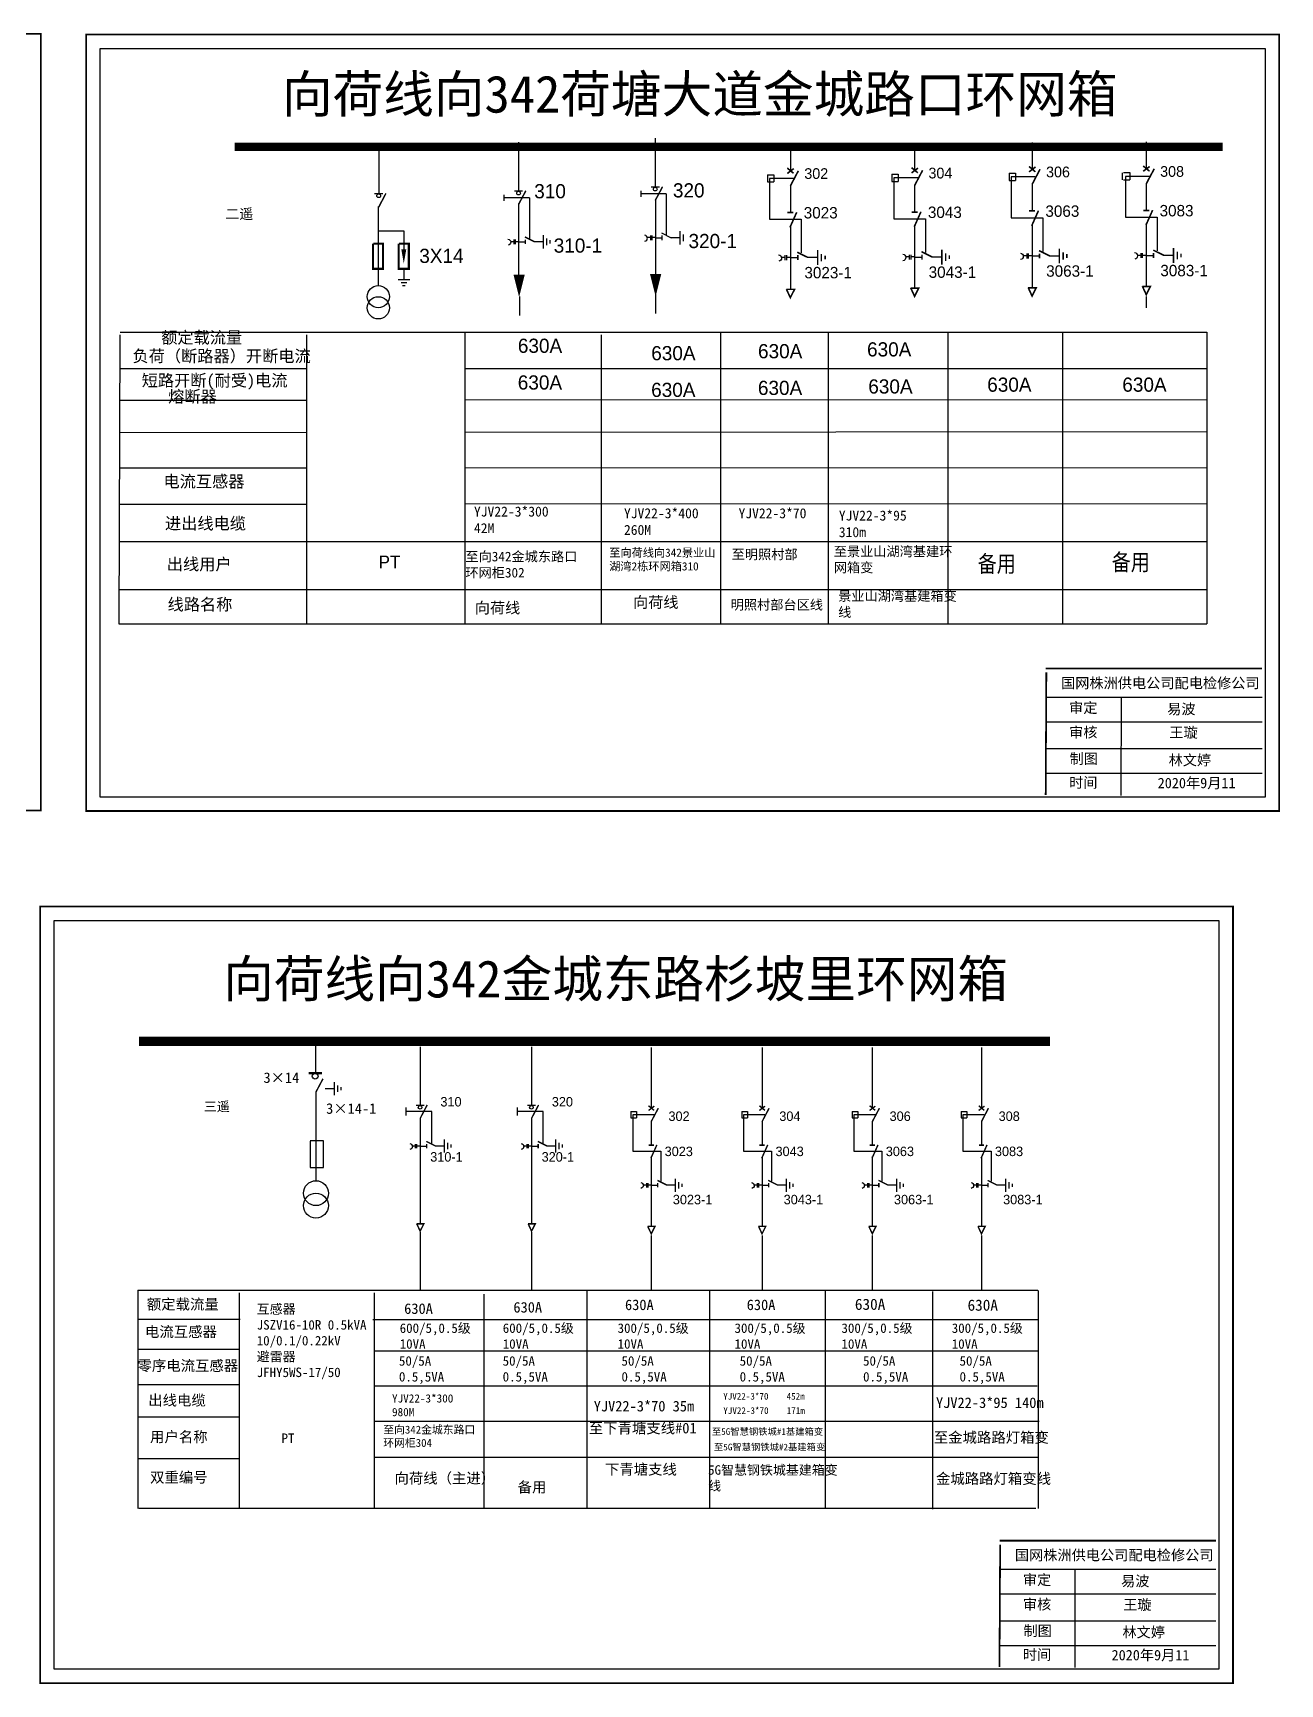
# Model space of a CAD drawing. Extents: x 6 to 548, y -578 to -125.
# Drawn here: x 415.7 to 546.8, y -304 to -130.3 of the extents above; entities that cross this region are included whole.
import ezdxf

# ---------------------------------------------------------------- set-up
doc = ezdxf.new("R2010")
doc.units = 0
doc.header["$LTSCALE"] = 0.774411
doc.linetypes.add('ACAD_ISO02W100', pattern=[15, 12, -3])
doc.linetypes.add('CENTER', pattern=[50.8, 31.75, -6.35, 6.35, -6.35])
doc.layers.get('0').update_dxf_attribs({"linetype": 'CONTINUOUS'})
doc.layers.get('DEFPOINTS').update_dxf_attribs({"linetype": 'CONTINUOUS'})
doc.layers.add('2', color=7, linetype='CONTINUOUS')
doc.layers.add('Layer2', color=1, linetype='CONTINUOUS')
doc.layers.add('MiniCADLayer', color=7, linetype='CONTINUOUS', lineweight=20)
doc.styles.add('hztxt_txtstyle_0.00_0_0', font='', dxfattribs={"bigfont": 'hztxt.shx'})
doc.styles.add('hztxt_txtstyle_1.08_0_0', font='', dxfattribs={"height": 1.076522, "bigfont": 'hztxt.shx'})
doc.styles.add('hztxt_txtstyle_1.13_0_0', font='', dxfattribs={"height": 1.125, "bigfont": 'hztxt.shx'})
doc.styles.add('hztxt_txtstyle_1.20_0_0', font='', dxfattribs={"height": 1.2, "bigfont": 'hztxt.shx'})
doc.styles.add('hztxt_txtstyle_1.34_0_0', font='', dxfattribs={"height": 1.342623, "bigfont": 'hztxt.shx'})
doc.styles.add('hztxt_txtstyle_1.49_0_0', font='', dxfattribs={"height": 1.491804, "bigfont": 'hztxt.shx'})
doc.styles.add('hztxt_txtstyle_1.80_0_0', font='', dxfattribs={"height": 1.8, "bigfont": 'hztxt.shx'})
doc.styles.add('hztxt_txtstyle_2.00_0_0', font='', dxfattribs={"height": 2, "bigfont": 'hztxt.shx'})
doc.styles.add('hztxt_txtstyle_2.70_0_0', font='simkai.ttf', dxfattribs={"height": 2.7})
doc.styles.add('hztxt_txtstyle_3.91_0_0', font='', dxfattribs={"height": 3.90625, "bigfont": 'hztxt.shx'})
doc.styles.add('KaiTi_GB2312_txtstyle_1.09_0_0', font='simkai_0.ttf', dxfattribs={"height": 1.0944})
doc.styles.add('KaiTi_txtstyle_1.11_0_0', font='simkai.ttf', dxfattribs={"height": 1.109414})
doc.styles.get("Standard").update_dxf_attribs({"font": '', "height": 2.5})
doc.styles.add('字体', font='simkai_0.ttf', dxfattribs={"height": 2.5})
doc.styles.get('hztxt_txtstyle_0.00_0_0').set_extended_font_data('hztxt')
doc.styles.get('hztxt_txtstyle_1.08_0_0').set_extended_font_data('hztxt')
doc.styles.get('hztxt_txtstyle_1.13_0_0').set_extended_font_data('hztxt')
doc.styles.get('hztxt_txtstyle_1.20_0_0').set_extended_font_data('hztxt')
doc.styles.get('hztxt_txtstyle_1.34_0_0').set_extended_font_data('hztxt')
doc.styles.get('hztxt_txtstyle_1.49_0_0').set_extended_font_data('hztxt')
doc.styles.get('hztxt_txtstyle_1.80_0_0').set_extended_font_data('hztxt')
doc.styles.get('hztxt_txtstyle_2.00_0_0').set_extended_font_data('hztxt')
doc.styles.get('hztxt_txtstyle_3.91_0_0').set_extended_font_data('hztxt')
doc.styles.get('Standard').set_extended_font_data('SimSun')

# ---------------------------------------------------------------- blocks, each defined once
blk = doc.blocks.new('JD')
for points in [[(-2, 0.2), (-2, -0.2), (2, 0.2), (2, -0.2)], [(1, -1.2), (1, -0.8), (-1, -1.2), (-1, -0.8)], [(-0.5, -1.8), (-0.5, -2.2), (0.5, -1.8), (0.5, -2.2)]]:
    blk.add_trace(points)

msp = doc.modelspace()

# ---------------------------------------------------------------- linework, layer by layer
at = {"color": 0, "linetype": 'Continuous'}
for p, q in [((522.19, -200.17), (544.94, -200.17)), ((530.11, -200.13), (530.09, -210.51)), ((522.19, -202.77), (544.94, -202.77)), ((522.19, -205.59), (544.94, -205.59)), ((522.19, -208.18), (544.94, -208.18)), ((426.68, -262.58), (521.35, -262.58)), ((426.73, -285.52), (426.73, -262.58)), ((437.35, -262.83), (437.35, -285.52)), ((451.56, -262.83), (451.56, -285.52)), ((463.08, -262.98), (463.08, -285.51)), ((473.91, -262.62), (473.91, -285.52)), ((486.8, -262.62), (486.8, -285.52)), ((499, -262.64), (499, -285.53)), ((510.27, -262.72), (510.27, -285.61)), ((521.4, -262.6), (521.4, -285.54)), ((451.39, -265.64), (521.38, -265.64)), ((451.56, -268.94), (521.4, -268.94)), ((451.56, -272.62), (521.29, -272.62)), ((451.56, -276.35), (521.48, -276.35)), ((451.56, -280.15), (521.38, -280.15)), ((521.13, -285.52), (426.8, -285.52)), ((517.34, -291.93), (540.09, -291.93)), ((525.25, -291.88), (525.23, -302.26)), ((517.34, -294.52), (540.09, -294.52)), ((517.34, -297.34), (540.09, -297.34)), ((517.34, -299.94), (540.09, -299.94))]:
    msp.add_line(p, q, dxfattribs=at)
at = {"color": 0}
for p, q in [((445.39, -236.38), (445.39, -239.67)), ((456.38, -236.98), (456.38, -243.1)), ((468.09, -236.98), (468.09, -243.1)), ((480.68, -237.02), (480.68, -243.43)), ((492.34, -237.02), (492.34, -243.43)), ((503.94, -237.02), (503.94, -243.43)), ((515.42, -237.02), (515.42, -243.43)), ((446.39, -241.34), (447.33, -241.34)), ((445.41, -241.71), (445.41, -251.03)), ((456.38, -244.46), (456.38, -255.56)), ((468.09, -244.46), (468.09, -255.56)), ((478.55, -243.78), (479.15, -243.78)), ((478.55, -243.78), (478.55, -244.45)), ((478.55, -244.45), (479.15, -244.45)), ((479.15, -243.78), (479.15, -244.45)), ((480.68, -244.8), (480.68, -247.27)), ((490.21, -243.78), (490.81, -243.78)), ((490.21, -243.78), (490.21, -244.45)), ((490.21, -244.45), (490.81, -244.45)), ((490.81, -243.78), (490.81, -244.45)), ((492.34, -244.8), (492.34, -247.27)), ((501.81, -243.78), (502.41, -243.78)), ((501.81, -243.78), (501.81, -244.45)), ((501.81, -244.45), (502.41, -244.45)), ((502.41, -243.78), (502.41, -244.45)), ((503.94, -244.8), (503.94, -247.27)), ((513.28, -243.78), (513.88, -243.78)), ((513.28, -243.78), (513.28, -244.45)), ((513.28, -244.45), (513.88, -244.45)), ((513.88, -243.78), (513.88, -244.45)), ((515.42, -244.8), (515.42, -247.27)), ((456.38, -247.41), (457.07, -247.41)), ((457.97, -247.39), (458.91, -247.39)), ((468.09, -247.41), (468.79, -247.41)), ((469.69, -247.39), (470.63, -247.39)), ((480.68, -248.51), (480.68, -255.82)), ((492.34, -248.51), (492.34, -255.82)), ((503.94, -248.51), (503.94, -255.82)), ((515.42, -248.51), (515.42, -255.82)), ((480.68, -251.51), (481.37, -251.51)), ((482.28, -251.49), (483.22, -251.49)), ((492.34, -251.51), (493.03, -251.51)), ((493.93, -251.49), (494.87, -251.49)), ((503.94, -251.51), (504.63, -251.51)), ((505.53, -251.49), (506.47, -251.49)), ((515.42, -251.51), (516.11, -251.51)), ((517.01, -251.49), (517.95, -251.49)), ((437.45, -265.66), (426.75, -265.66)), ((437.41, -268.81), (426.71, -268.81)), ((437.41, -272.52), (426.71, -272.52)), ((437.37, -275.91), (426.67, -275.91)), ((437.41, -280.32), (426.7, -280.32))]:
    msp.add_line(p, q, dxfattribs=at)
at = {"color": 0, "linetype": 'ACAD_ISO02W100'}
for p, q in [((480.98, -244.13), (478.74, -244.13)), ((478.74, -244.13), (478.74, -247.94)), ((492.64, -244.13), (490.4, -244.13)), ((490.4, -244.13), (490.4, -247.94)), ((504.24, -244.13), (502, -244.13)), ((502, -244.13), (502, -247.94)), ((515.71, -244.13), (513.47, -244.13)), ((513.47, -244.13), (513.47, -247.94)), ((478.74, -247.94), (481.7, -247.94)), ((481.7, -247.94), (481.7, -251.08)), ((490.4, -247.94), (493.35, -247.94)), ((493.35, -247.94), (493.35, -251.08)), ((502, -247.94), (504.95, -247.94)), ((504.95, -247.94), (504.95, -251.08)), ((513.47, -247.94), (516.43, -247.94)), ((516.43, -247.94), (516.43, -251.08))]:
    msp.add_line(p, q, dxfattribs=at)
at = {"color": 0, "linetype": 'CENTER'}
for p, q in [((456.38, -256.46), (456.38, -262.59)), ((468.1, -256.46), (468.1, -262.59)), ((480.69, -256.8), (480.69, -262.56)), ((492.34, -256.8), (492.34, -262.56)), ((503.94, -256.8), (503.94, -262.56)), ((515.42, -256.8), (515.42, -262.56))]:
    msp.add_line(p, q, dxfattribs=at)
at = {"color": 0, "linetype": 'Continuous', "const_width": 0.182}
for points in [[(291.01, -130.39), (416.49, -130.39), (416.49, -212.09), (291.01, -212.09)], [(421.25, -130.45), (546.73, -130.45), (546.73, -212.15), (421.25, -212.15)], [(416.4, -222.2), (541.88, -222.2), (541.88, -303.91), (416.4, -303.91)]]:
    msp.add_lwpolyline(points, close=True, dxfattribs=at)
at = {"color": 0, "linetype": 'Continuous'}
for points in [[(422.73, -131.93), (545.26, -131.93), (545.26, -210.68), (422.73, -210.68)], [(417.87, -223.68), (540.4, -223.68), (540.4, -302.43), (417.87, -302.43)]]:
    msp.add_lwpolyline(points, close=True, dxfattribs=at)
at = {"color": 0, "linetype": 'Continuous', "const_width": 0.182}
for points in [[(522.25, -197.57), (522.18, -210.47)], [(522.19, -197.17), (544.94, -197.17)], [(517.39, -289.33), (517.32, -302.22)], [(517.34, -288.92), (540.09, -288.92)]]:
    msp.add_lwpolyline(points, dxfattribs=at)
at = {"color": 0}
for points, const_width in [([(426.8, -236.38), (522.65, -236.38)], 0.998), ([(444.64, -239.72), (446.04, -239.72)], 0.238), ([(445.41, -241.74), (446.16, -240.32)], 0.15), ([(455.93, -243.12), (456.82, -243.12)], 0.15), ([(456.38, -244.5), (457.12, -243.08)], 0.15), ([(467.65, -243.12), (468.54, -243.12)], 0.15), ([(468.09, -244.5), (468.84, -243.08)], 0.15), ([(480.4, -243.66), (481.01, -243.2)], 0.15), ([(480.4, -243.16), (480.99, -243.65)], 0.15), ([(492.06, -243.66), (492.66, -243.2)], 0.15), ([(492.06, -243.16), (492.65, -243.65)], 0.15), ([(503.66, -243.16), (504.25, -243.65)], 0.15), ([(503.65, -243.66), (504.26, -243.2)], 0.15), ([(515.14, -243.16), (515.72, -243.65)], 0.15), ([(515.13, -243.66), (515.74, -243.2)], 0.15), ([(480.68, -244.84), (481.43, -243.42)], 0.15), ([(492.34, -244.84), (493.09, -243.42)], 0.15), ([(503.94, -244.84), (504.69, -243.42)], 0.15), ([(515.42, -244.84), (516.16, -243.42)], 0.15), ([(457.03, -246.91), (458.03, -247.41)], 0.15), ([(457.07, -247.18), (457.07, -247.64)], 0.15), ([(468.75, -246.91), (469.75, -247.41)], 0.15), ([(468.79, -247.18), (468.79, -247.64)], 0.15), ([(480.41, -247.31), (480.97, -247.31)], 0.15), ([(480.65, -248.69), (481.28, -247.28)], 0.15), ([(492.07, -247.31), (492.63, -247.31)], 0.15), ([(492.31, -248.69), (492.94, -247.28)], 0.15), ([(503.67, -247.31), (504.22, -247.31)], 0.15), ([(503.91, -248.69), (504.54, -247.28)], 0.15), ([(515.15, -247.31), (515.7, -247.31)], 0.15), ([(515.38, -248.69), (516.01, -247.28)], 0.15), ([(481.34, -251.01), (482.33, -251.51)], 0.15), ([(481.37, -251.28), (481.37, -251.74)], 0.15), ([(492.99, -251.01), (493.99, -251.51)], 0.15), ([(493.03, -251.28), (493.03, -251.74)], 0.15), ([(504.59, -251.01), (505.59, -251.51)], 0.15), ([(504.63, -251.28), (504.63, -251.74)], 0.15), ([(516.07, -251.01), (517.07, -251.51)], 0.15), ([(516.11, -251.28), (516.11, -251.74)], 0.15), ([(456.01, -255.58), (456.77, -255.58), (456.38, -256.35), (456.02, -255.57)], 0.15), ([(467.73, -255.58), (468.49, -255.58), (468.1, -256.35), (467.74, -255.57)], 0.15), ([(480.31, -255.86), (481.08, -255.86), (480.69, -256.63), (480.32, -255.85)], 0.15), ([(491.97, -255.86), (492.73, -255.86), (492.34, -256.63), (491.98, -255.85)], 0.15), ([(503.57, -255.86), (504.33, -255.86), (503.94, -256.63), (503.58, -255.85)], 0.15), ([(515.05, -255.86), (515.81, -255.86), (515.42, -256.63), (515.06, -255.85)], 0.15)]:
    msp.add_lwpolyline(points, dxfattribs=dict(at, const_width=const_width))
for points in [[(454.87, -243.34), (454.87, -244.18)], [(466.58, -243.34), (466.58, -244.18)], [(444.81, -246.87), (444.81, -249.67), (446.2, -249.67), (446.2, -246.84), (444.81, -246.84)], [(455.87, -247.4), (455.56, -247.4)], [(455.87, -247.19), (455.87, -247.64)], [(456.01, -247.19), (456.01, -247.64)], [(456.37, -247.4), (456.01, -247.4)], [(467.59, -247.4), (467.28, -247.4)], [(467.59, -247.19), (467.59, -247.64)], [(467.73, -247.19), (467.73, -247.64)], [(468.09, -247.4), (467.73, -247.4)], [(480.18, -251.5), (479.86, -251.5)], [(480.18, -251.29), (480.18, -251.75)], [(480.32, -251.29), (480.32, -251.75)], [(480.68, -251.5), (480.32, -251.5)], [(491.84, -251.5), (491.52, -251.5)], [(491.84, -251.29), (491.84, -251.75)], [(491.98, -251.29), (491.98, -251.75)], [(492.34, -251.5), (491.98, -251.5)], [(503.43, -251.5), (503.12, -251.5)], [(503.43, -251.29), (503.43, -251.75)], [(503.57, -251.29), (503.57, -251.75)], [(503.94, -251.5), (503.57, -251.5)], [(514.91, -251.5), (514.6, -251.5)], [(514.91, -251.29), (514.91, -251.75)], [(515.05, -251.29), (515.05, -251.75)], [(515.41, -251.5), (515.05, -251.5)]]:
    msp.add_lwpolyline(points, dxfattribs=at)
at = {"color": 0, "linetype": 'ACAD_ISO02W100'}
for points in [[(457.6, -247.17), (457.6, -243.76), (454.87, -243.76)], [(469.32, -247.17), (469.32, -243.76), (466.58, -243.76)]]:
    msp.add_lwpolyline(points, dxfattribs=at)
at = {"color": 0}
for points in [[(455.29, -247.14, -0.877934), (455.3, -247.75)], [(467.01, -247.14, -0.877934), (467.02, -247.75)], [(479.59, -251.25, -0.877934), (479.61, -251.85)], [(491.25, -251.25, -0.877934), (491.26, -251.85)], [(502.85, -251.25, -0.877934), (502.86, -251.85)], [(514.33, -251.25, -0.877934), (514.34, -251.85)]]:
    msp.add_lwpolyline(points, format="xyb", dxfattribs=at)
for centre, radius in [((445.34, -240.05), 0.305), ((456.38, -243.33), 0.192), ((468.09, -243.33), 0.192)]:
    msp.add_circle(centre, radius, dxfattribs=at)
at = {"layer": '2', "color": 0}
for centre in [(445.42, -252.36), (445.42, -253.67)]:
    msp.add_circle(centre, 1.31, dxfattribs=at)
at = {"layer": 'DEFPOINTS', "color": 0}
for p, q in [((452.02, -142.07), (452.02, -147.19)), ((466.73, -141.79), (466.73, -146.91)), ((481.11, -141.37), (481.11, -146.49)), ((495.32, -141.97), (495.32, -144.83)), ((508.39, -141.92), (508.39, -144.77)), ((520.75, -141.81), (520.75, -144.66)), ((532.75, -141.75), (532.75, -144.6)), ((492.92, -145.22), (492.92, -145.97)), ((492.92, -145.22), (493.59, -145.22)), ((493.59, -145.22), (493.59, -145.97)), ((505.99, -145.16), (506.66, -145.16)), ((505.99, -145.16), (505.99, -145.91)), ((506.66, -145.16), (506.66, -145.91)), ((518.35, -145.05), (518.35, -145.8)), ((518.35, -145.05), (519.02, -145.05)), ((518.35, -145.8), (519.02, -145.8)), ((519.02, -145.05), (519.02, -145.8)), ((530.21, -145.01), (530.21, -145.76)), ((530.35, -144.99), (531.03, -144.99)), ((530.35, -145.74), (531.03, -145.74)), ((531.03, -144.99), (531.03, -145.74)), ((492.92, -145.97), (493.59, -145.97)), ((495.32, -146.36), (495.32, -149.15)), ((505.99, -145.91), (506.66, -145.91)), ((508.39, -146.31), (508.39, -149.09)), ((520.75, -146.19), (520.75, -148.98)), ((532.75, -146.14), (532.75, -148.93)), ((451.95, -148.56), (451.96, -156.91)), ((466.71, -148.24), (466.73, -156.76)), ((481.14, -147.84), (481.14, -155.81)), ((451.95, -151.11), (454.66, -151.11)), ((454.66, -151.11), (454.66, -153.1)), ((495.32, -150.54), (495.32, -157.28)), ((508.39, -150.49), (508.39, -157.17)), ((520.75, -150.37), (520.75, -157.11)), ((532.75, -150.32), (532.75, -157)), ((466.73, -152.26), (467.44, -152.26)), ((468.36, -152.24), (469.32, -152.24)), ((480.6, -151.83), (480.28, -151.83)), ((480.6, -151.62), (480.6, -152.08)), ((480.74, -151.62), (480.74, -152.08)), ((481.11, -151.83), (480.74, -151.83)), ((481.11, -151.84), (481.82, -151.84)), ((481.78, -151.33), (482.8, -151.84)), ((481.82, -151.61), (481.82, -152.08)), ((482.74, -151.82), (483.7, -151.82)), ((495.32, -153.92), (496.1, -153.92)), ((497.11, -153.9), (498.17, -153.9)), ((508.39, -153.87), (509.17, -153.87)), ((510.18, -153.85), (511.24, -153.85)), ((520.75, -153.76), (521.53, -153.76)), ((522.54, -153.73), (523.6, -153.73)), ((532.75, -153.7), (533.53, -153.7)), ((534.55, -153.68), (535.61, -153.68)), ((454.66, -155.18), (454.66, -156.21)), ((466.83, -158.03), (466.83, -160.02)), ((481.15, -157.11), (481.15, -159.81)), ((424.79, -162.04), (424.68, -192.47)), ((424.82, -161.78), (539.14, -161.78)), ((444.43, -162.04), (444.43, -192.47)), ((461.08, -161.78), (461.08, -192.47)), ((475.42, -162.04), (475.42, -192.47)), ((487.99, -161.8), (487.99, -192.47)), ((499.31, -161.78), (499.31, -192.47)), ((511.87, -161.78), (511.87, -192.47)), ((523.95, -161.81), (523.95, -192.5)), ((539.14, -161.78), (539.14, -192.47)), ((424.79, -165.6), (444.43, -165.6)), ((424.79, -168.94), (444.43, -168.92)), ((424.79, -172.33), (444.43, -172.31)), ((424.79, -176.06), (444.43, -176.06)), ((424.79, -179.88), (444.43, -179.86)), ((424.79, -183.81), (461.08, -183.81)), ((424.79, -188.83), (539.14, -188.83))]:
    msp.add_line(p, q, dxfattribs=at)
at = {"layer": 'DEFPOINTS', "color": 0, "linetype": 'ACAD_ISO02W100'}
for p, q in [((493.13, -145.61), (493.13, -149.9)), ((495.66, -145.61), (493.13, -145.61)), ((508.72, -145.55), (506.2, -145.55)), ((506.2, -145.55), (506.2, -149.85)), ((518.56, -145.44), (518.56, -149.73)), ((521.09, -145.44), (518.56, -145.44)), ((533.09, -145.38), (530.57, -145.38)), ((530.57, -145.38), (530.57, -149.68)), ((493.13, -149.9), (496.46, -149.9)), ((496.46, -149.9), (496.46, -153.44)), ((506.2, -149.85), (509.53, -149.85)), ((509.53, -149.85), (509.53, -153.39)), ((518.56, -149.73), (521.89, -149.73)), ((521.89, -149.73), (521.89, -153.27)), ((530.57, -149.68), (533.9, -149.68)), ((533.9, -149.68), (533.9, -153.22))]:
    msp.add_line(p, q, dxfattribs=at)
at = {"layer": 'DEFPOINTS', "color": 0, "linetype": 'CENTER'}
msp.add_line((532.76, -158.01), (532.76, -159.23), dxfattribs=at)
at = {"layer": 'DEFPOINTS', "color": 0, "ltscale": 1.433355}
for p, q in [((461.08, -165.6), (539.14, -165.6)), ((461.08, -168.91), (539.14, -168.85)), ((461.08, -172.3), (539.14, -172.22)), ((461.08, -176.05), (539.14, -176.01)), ((461.08, -179.85), (539.14, -179.81)), ((461.08, -183.81), (539.14, -183.81))]:
    msp.add_line(p, q, dxfattribs=at)
at = {"layer": 'DEFPOINTS', "color": 0}
for points, const_width in [([(436.87, -142.27), (540.8, -142.27)], 0.895), ([(495, -145.08), (495.68, -144.56)], 0.169), ([(495, -144.51), (495.66, -145.06)], 0.169), ([(495.32, -146.4), (496.16, -144.8)], 0.169), ([(508.07, -145.02), (508.75, -144.51)], 0.169), ([(508.07, -144.46), (508.73, -145.01)], 0.169), ([(508.39, -146.35), (509.23, -144.75)], 0.169), ([(520.43, -144.91), (521.11, -144.39)], 0.169), ([(520.43, -144.34), (521.09, -144.9)], 0.169), ([(520.75, -146.23), (521.59, -144.63)], 0.169), ([(532.43, -144.85), (533.12, -144.34)], 0.169), ([(532.44, -144.29), (533.1, -144.84)], 0.169), ([(532.75, -146.18), (533.6, -144.58)], 0.169), ([(451.57, -147.21), (452.47, -147.21)], 0.153), ([(452.02, -148.62), (452.78, -147.17)], 0.153), ([(466.28, -146.93), (467.18, -146.93)], 0.153), ([(466.73, -148.34), (467.5, -146.89)], 0.153), ([(480.66, -146.51), (481.56, -146.51)], 0.153), ([(481.11, -147.92), (481.88, -146.47)], 0.153), ([(495.02, -149.19), (495.64, -149.19)], 0.169), ([(495.28, -150.75), (495.99, -149.16)], 0.169), ([(508.08, -149.14), (508.71, -149.14)], 0.169), ([(508.35, -150.7), (509.06, -149.1)], 0.169), ([(520.44, -149.02), (521.07, -149.02)], 0.169), ([(520.71, -150.58), (521.42, -148.99)], 0.169), ([(532.45, -148.97), (533.08, -148.97)], 0.169), ([(532.72, -150.53), (533.43, -148.93)], 0.169), ([(451.42, -152.47), (451.42, -155.11), (452.48, -155.11), (452.48, -152.47), (451.45, -152.47)], 0.224), ([(454.13, -152.47), (454.13, -155.11), (455.19, -155.11), (455.19, -152.47), (454.17, -152.47)], 0.224), ([(467.4, -151.75), (468.42, -152.26)], 0.153), ([(467.44, -152.03), (467.44, -152.5)], 0.153), ([(496.05, -153.36), (497.18, -153.92)], 0.169), ([(496.1, -153.66), (496.1, -154.18)], 0.169), ([(509.12, -153.31), (510.25, -153.87)], 0.169), ([(509.17, -153.61), (509.17, -154.13)], 0.169), ([(521.48, -153.19), (522.61, -153.76)], 0.169), ([(521.53, -153.5), (521.53, -154.01)], 0.169), ([(533.49, -153.14), (534.62, -153.7)], 0.169), ([(533.53, -153.44), (533.53, -153.96)], 0.169), ([(480.82, -156.27), (481.5, -156.27), (481.15, -156.96), (480.83, -156.26)], 0.134), ([(494.9, -157.27), (495.76, -157.27), (495.32, -158.14), (494.91, -157.26)], 0.169), ([(507.97, -157.13), (508.83, -157.13), (508.39, -158), (507.98, -157.11)], 0.169), ([(520.33, -157.1), (521.19, -157.1), (520.75, -157.97), (520.34, -157.09)], 0.169), ([(532.34, -156.96), (533.2, -156.96), (532.76, -157.83), (532.35, -156.94)], 0.169)]:
    msp.add_lwpolyline(points, dxfattribs=dict(at, const_width=const_width))
for points in [[(465.2, -147.31), (465.2, -147.95)], [(479.58, -146.89), (479.58, -147.53)], [(466.22, -152.26), (465.9, -152.26)], [(466.22, -152.04), (466.22, -152.51)], [(466.36, -152.04), (466.36, -152.51)], [(466.73, -152.26), (466.36, -152.26)], [(494.75, -153.92), (494.4, -153.92)], [(494.75, -153.68), (494.75, -154.19)], [(494.91, -153.68), (494.91, -154.19)], [(495.32, -153.92), (494.91, -153.92)], [(507.82, -153.86), (507.46, -153.86)], [(507.82, -153.62), (507.82, -154.14)], [(507.98, -153.62), (507.98, -154.14)], [(508.39, -153.86), (507.98, -153.86)], [(520.18, -153.75), (519.82, -153.75)], [(520.18, -153.51), (520.18, -154.02)], [(520.34, -153.51), (520.34, -154.02)], [(520.75, -153.75), (520.34, -153.75)], [(532.19, -153.69), (531.83, -153.69)], [(532.19, -153.46), (532.19, -153.97)], [(532.34, -153.46), (532.34, -153.97)], [(532.75, -153.69), (532.34, -153.69)]]:
    msp.add_lwpolyline(points, dxfattribs=at)
at = {"layer": 'DEFPOINTS', "color": 0, "ltscale": 2}
for points in [[(467.87, -147.63), (465.2, -147.63)], [(467.87, -147.63), (467.87, -152)], [(482.25, -147.21), (479.58, -147.21)], [(482.25, -147.21), (482.25, -151.58)]]:
    msp.add_lwpolyline(points, dxfattribs=at)
at = {"layer": 'DEFPOINTS', "color": 0}
for points, format in [([(454.66, -153.06, 0.522, 0, 0), (454.66, -154.55, 0, 0, 0)], "xyseb"), ([(465.62, -151.99, -0.877934), (465.64, -152.61)], "xyb"), ([(494.09, -153.63, -0.877934), (494.11, -154.31)], "xyb"), ([(507.16, -153.57, -0.877934), (507.17, -154.26)], "xyb"), ([(519.52, -153.46, -0.877934), (519.54, -154.14)], "xyb"), ([(531.53, -153.4, -0.877934), (531.54, -154.09)], "xyb"), ([(466.79, -155.72, 1.19, 0, 0), (466.79, -158.09, 0, 0, 0)], "xyseb"), ([(481.15, -155.64, 1.19, 0, 0), (481.15, -158.01, 0, 0, 0)], "xyseb")]:
    msp.add_lwpolyline(points, format=format, dxfattribs=at)
for centre, radius in [((452.02, -147.42), 0.196), ((466.73, -147.14), 0.196), ((481.11, -146.72), 0.196), ((451.98, -158.03), 1.17), ((451.98, -159.21), 1.17)]:
    msp.add_circle(centre, radius, dxfattribs=at)
msp.add_arc((479.97, -151.88), 0.312, 278.5404, 83.6643, dxfattribs=at)
for points in [[(469.26, -152.98), (469.4, -152.98), (469.26, -151.56), (469.4, -151.56)], [(469.76, -151.91), (469.62, -151.91), (469.76, -152.63), (469.62, -152.63)], [(469.97, -152.45), (470.12, -152.45), (469.97, -152.09), (470.12, -152.09)], [(483.64, -152.56), (483.78, -152.56), (483.64, -151.14), (483.78, -151.14)], [(484.14, -151.49), (484, -151.49), (484.14, -152.21), (484, -152.21)]]:
    msp.add_trace(points, dxfattribs=at)
at = {"layer": 'Layer2', "color": 0}
msp.add_line((424.68, -192.47), (539.14, -192.47), dxfattribs=at)

# ---------------------------------------------------------------- block references
at = {"color": 0, "xscale": 0.3494655254594932, "yscale": 0.3494655254594932, "zscale": 0.3494655254595134, "rotation": 90}
for p in [(447.34, -241.36), (458.92, -247.41), (470.64, -247.41), (483.23, -251.52), (494.89, -251.52), (506.49, -251.52), (517.96, -251.52)]:
    msp.add_blockref('JD', p, dxfattribs=at)
at = {"layer": 'DEFPOINTS', "color": 0, "xscale": 0.3937500000000114, "yscale": 0.3937500000000114, "zscale": 0.39375, "rotation": 90}
for p in [(498.19, -153.93), (511.26, -153.88), (523.62, -153.76), (535.63, -153.71)]:
    msp.add_blockref('JD', p, dxfattribs=at)
at = {"layer": 'DEFPOINTS', "color": 0, "xscale": 0.3132787630884195, "yscale": 0.3132787616991664, "zscale": 0.3132787617549331}
msp.add_blockref('JD', (454.68, -156.25), dxfattribs=at)

# ---------------------------------------------------------------- texts
at = {"color": 0, "linetype": 'Continuous', "style": 'hztxt_txtstyle_2.70_0_0'}
for s, p in [('3×14', (439.9, -240.76)), ('3×14-1', (446.49, -244.01))]:
    msp.add_text(s, height=1.109, dxfattribs=at).set_placement(p)
at = {"color": 0, "style": 'hztxt_txtstyle_1.80_0_0'}
for s, p in [('310', (458.51, -243.24)), ('320', (470.23, -243.24)), ('302', (482.5, -244.76)), ('304', (494.16, -244.76)), ('306', (505.76, -244.76)), ('308', (517.23, -244.76)), ('310-1', (457.44, -249.04)), ('320-1', (469.16, -249.04)), ('3023', (482.1, -248.46)), ('3043', (493.76, -248.46)), ('3063', (505.36, -248.46)), ('3083', (516.84, -248.46)), ('3023-1', (482.96, -253.53)), ('3043-1', (494.62, -253.53)), ('3063-1', (506.22, -253.53)), ('3083-1', (517.7, -253.53))]:
    msp.add_text(s, height=0.998, dxfattribs=at).set_placement(p)
at = {"color": 0, "linetype": 'Continuous', "attachment_point": 1}
for s, insert, char_height, width, style in [('国网株洲供电公司配电检修公司', (523.79, -198.14), 1.0944, 29.9201, '字体'), ('\\f\uffbfﾬￌﾣﾤ_GB2312|b0|i0|c134|p49;审定', (524.64, -200.74), 1.0944, 8.5588, '字体'), ('易波', (534.96, -200.87), 1.094, 8.5588, '字体'), ('\\f\uffbfﾬￌﾣﾤ_GB2312|b0|i0|c134|p49;审核', (524.64, -203.32), 1.0944, 8.5588, '字体'), ('\\f\uffbfﾬￌﾣﾤ_GB2312|b0|i0|c134|p49;制图', (524.69, -206.1), 1.0944, 8.5588, '字体'), ('\\f\uffbfﾬￌﾣﾤ_GB2312|b0|i0|c134|p49;时间', (524.64, -208.61), 1.0944, 8.5588, '字体'), ('{\\fSimSun|b0|i0|c134|p2;三遥}', (433.62, -242.74), 1.0024, 7.7986, 'hztxt_txtstyle_0.00_0_0'), ('{\\fSimSun|b0|i0|c134|p2;额定载流量}', (427.63, -263.49), 1.1094, 17.8852, 'hztxt_txtstyle_2.70_0_0'), ('\\A1;{\\fSimSun|b0|i0|c134|p2;互感器\\PJSZV16-10R 0.5kVA\\P10/0.1/0.22kV\\P避雷器\\PJFHY5WS-17/50}', (439.19, -264.05), 0.9985, 18.4113, 'hztxt_txtstyle_2.70_0_0'), ('{\\fSimSun|b0|i0|c134|p2;630A}', (454.7, -263.95), 1.1094, 17.8852, 'hztxt_txtstyle_2.70_0_0'), ('{\\fSimSun|b0|i0|c134|p2;630A}', (466.19, -263.81), 1.1094, 17.8852, 'hztxt_txtstyle_2.70_0_0'), ('{\\fSimSun|b0|i0|c134|p2;630A}', (477.93, -263.55), 1.1094, 17.8852, 'hztxt_txtstyle_2.70_0_0'), ('{\\fSimSun|b0|i0|c134|p2;630A}', (490.73, -263.55), 1.1094, 17.8852, 'hztxt_txtstyle_2.70_0_0'), ('{\\fSimSun|b0|i0|c134|p2;630A}', (502.11, -263.46), 1.1757, 9.454, 'hztxt_txtstyle_0.00_0_0'), ('{\\fSimSun|b0|i0|c134|p2;630A}', (513.96, -263.55), 1.1757, 9.454, 'hztxt_txtstyle_0.00_0_0'), ('{\\fSimSun|b0|i0|c134|p2;电流互感器}', (427.44, -266.38), 1.1094, 17.8852, 'hztxt_txtstyle_2.70_0_0'), ('\\A1;{\\fSimSun|b0|i0|c134|p2;600/5,0.5级\\P10VA}', (454.23, -266.06), 0.9985, 18.4113, 'hztxt_txtstyle_2.70_0_0'), ('\\A1;{\\fSimSun|b0|i0|c134|p2;600/5,0.5级\\P10VA}', (465.07, -266.06), 0.9985, 18.4113, 'hztxt_txtstyle_2.70_0_0'), ('\\A1;{\\fSimSun|b0|i0|c134|p2;300/5,0.5级\\P10VA}', (477.15, -266.06), 0.9985, 18.4113, 'hztxt_txtstyle_2.70_0_0'), ('\\A1;{\\fSimSun|b0|i0|c134|p2;300/5,0.5级\\P10VA}', (489.45, -266.06), 0.9985, 18.4113, 'hztxt_txtstyle_2.70_0_0'), ('\\A1;{\\fSimSun|b0|i0|c134|p2;300/5,0.5级\\P10VA}', (500.7, -266.06), 0.9985, 18.4113, 'hztxt_txtstyle_2.70_0_0'), ('\\A1;{\\fSimSun|b0|i0|c134|p2;300/5,0.5级\\P10VA}', (512.3, -266.06), 0.9985, 18.4113, 'hztxt_txtstyle_2.70_0_0'), ('{\\fSimSun|b0|i0|c134|p2;零序电流互感器}', (426.65, -269.95), 1.1094, 17.8852, 'hztxt_txtstyle_2.70_0_0'), ('{\\fSimSun|b0|i0|c134|p2;50/5A\\P0.5,5VA}', (454.15, -269.51), 0.9985, 17.8852, 'hztxt_txtstyle_2.70_0_0'), ('{\\fSimSun|b0|i0|c134|p2;50/5A\\P0.5,5VA}', (465.06, -269.51), 0.9985, 17.8852, 'hztxt_txtstyle_2.70_0_0'), ('{\\fSimSun|b0|i0|c134|p2;50/5A\\P0.5,5VA}', (477.56, -269.51), 0.9985, 17.8852, 'hztxt_txtstyle_2.70_0_0'), ('{\\fSimSun|b0|i0|c134|p2;50/5A\\P0.5,5VA}', (489.99, -269.51), 0.9985, 17.8852, 'hztxt_txtstyle_2.70_0_0'), ('{\\fSimSun|b0|i0|c134|p2;50/5A\\P0.5,5VA}', (502.97, -269.51), 0.9985, 17.8852, 'hztxt_txtstyle_2.70_0_0'), ('{\\fSimSun|b0|i0|c134|p2;50/5A\\P0.5,5VA}', (513.12, -269.51), 0.9985, 17.8852, 'hztxt_txtstyle_2.70_0_0'), ('{\\fSimSun|b0|i0|c134|p2;出线电缆}', (427.78, -273.59), 1.1094, 17.8852, 'hztxt_txtstyle_2.70_0_0'), ('{\\fSimSun|b0|i0|c134|p2;YJV22-3*70 35m}', (474.64, -274.21), 1.1094, 17.8852, 'hztxt_txtstyle_2.70_0_0'), ('{\\fSimSun|b0|i0|c134|p2;YJV22-3*95 140m}', (510.64, -273.85), 1.1094, 17.8852, 'hztxt_txtstyle_2.70_0_0'), ('{\\fSimSun|b0|i0|c134|p2;用户名称}', (427.97, -277.44), 1.1094, 17.8852, 'hztxt_txtstyle_2.70_0_0'), ('{\\fSimSun|b0|i0|c134|p2;PT}', (441.8, -277.64), 1.0024, 7.7986, 'hztxt_txtstyle_0.00_0_0'), ('{\\fSimSun|b0|i0|c134|p2;至下青塘支线#01}', (474.12, -276.52), 1.1094, 13.6226, 'hztxt_txtstyle_2.70_0_0'), ('{\\fSimSun|b0|i0|c134|p2;\\C7;至5G智慧钢铁城#1基建箱变}', (487.07, -277.09), 0.7, 13.6226, 'hztxt_txtstyle_2.70_0_0'), ('{\\fSimSun|b0|i0|c134|p2;至金城路路灯箱变}', (510.41, -277.5), 1.1094, 13.6226, 'hztxt_txtstyle_2.70_0_0'), ('{\\fSimSun|b0|i0|c134|p2;\\C7;至5G智慧钢铁城#2基建箱变}', (487.29, -278.72), 0.7, 13.6226, 'hztxt_txtstyle_2.70_0_0'), ('{\\fSimSun|b0|i0|c134|p2;下青塘支线}', (475.82, -280.86), 1.1094, 8.4396, 'hztxt_txtstyle_2.70_0_0'), ('{\\fSimSun|b0|i0|c134|p2;\\C7;5G智慧钢铁城基建箱变线}', (486.67, -280.98), 1, 13.6226, 'hztxt_txtstyle_2.70_0_0'), ('{\\fSimSun|b0|i0|c134|p2;双重编号}', (427.97, -281.7), 1.1094, 17.8852, 'hztxt_txtstyle_2.70_0_0'), ('{\\fSimSun|b0|i0|c134|p2;向荷线（主进）}', (453.68, -281.79), 1.1094, 17.8852, 'hztxt_txtstyle_2.70_0_0'), ('{\\fSimSun|b0|i0|c134|p2;备用}', (466.64, -282.73), 1.1094, 17.8852, 'hztxt_txtstyle_2.70_0_0'), ('{\\fSimSun|b0|i0|c134|p2;金城路路灯箱变线}', (510.64, -281.83), 1.1094, 13.6226, 'hztxt_txtstyle_2.70_0_0'), ('国网株洲供电公司配电检修公司', (518.94, -289.89), 1.0944, 29.9201, '字体'), ('\\f\uffbfﾬￌﾣﾤ_GB2312|b0|i0|c134|p49;审定', (519.78, -292.49), 1.0944, 8.5588, '字体'), ('易波', (530.11, -292.62), 1.094, 8.5588, '字体'), ('\\f\uffbfﾬￌﾣﾤ_GB2312|b0|i0|c134|p49;审核', (519.78, -295.07), 1.0944, 8.5588, '字体'), ('\\f\uffbfﾬￌﾣﾤ_GB2312|b0|i0|c134|p49;制图', (519.84, -297.85), 1.0944, 8.5588, '字体'), ('\\f\uffbfﾬￌﾣﾤ_GB2312|b0|i0|c134|p49;时间', (519.78, -300.36), 1.0944, 8.5588, '字体')]:
    msp.add_mtext(s, dxfattribs=dict(at, insert=insert, char_height=char_height, width=width, style=style))
at = {"color": 7, "linetype": 'Continuous', "attachment_point": 1}
for s, insert, char_height, width, style in [('王璇', (535.19, -203.34), 1.094, 8.5588, 'KaiTi_GB2312_txtstyle_1.09_0_0'), ('林文婷', (535.11, -206.25), 1.094, 8.5588, 'KaiTi_GB2312_txtstyle_1.09_0_0'), ('2020年9月11', (533.96, -208.66), 1.094, 16.0081, 'KaiTi_GB2312_txtstyle_1.09_0_0'), ('{\\fSimSun|b0|i0|c134|p2;YJV22-3*70    452m}', (488.26, -273.38), 0.7, 17.8852, 'KaiTi_txtstyle_1.11_0_0'), ('{\\fSimSun|b0|i0|c134|p2;YJV22-3*70    171m}', (488.27, -274.88), 0.7, 17.8852, 'KaiTi_txtstyle_1.11_0_0'), ('王璇', (530.33, -295.1), 1.094, 8.5588, 'KaiTi_GB2312_txtstyle_1.09_0_0'), ('林文婷', (530.25, -298), 1.094, 8.5588, 'KaiTi_GB2312_txtstyle_1.09_0_0'), ('2020年9月11', (529.11, -300.41), 1.094, 16.0081, 'KaiTi_GB2312_txtstyle_1.09_0_0')]:
    msp.add_mtext(s, dxfattribs=dict(at, insert=insert, char_height=char_height, width=width, style=style))
at = {"layer": 'DEFPOINTS', "color": 0}
for s, height, style, p in [('302', 1.125, 'hztxt_txtstyle_1.13_0_0', (496.79, -145.65)), ('304', 1.125, 'hztxt_txtstyle_1.13_0_0', (509.85, -145.6)), ('306', 1.125, 'hztxt_txtstyle_1.13_0_0', (522.22, -145.48)), ('308', 1.125, 'hztxt_txtstyle_1.13_0_0', (534.22, -145.43)), ('310', 1.492, 'hztxt_txtstyle_1.49_0_0', (468.38, -147.69)), ('320', 1.492, 'hztxt_txtstyle_1.49_0_0', (482.97, -147.6)), ('3023', 1.2, 'hztxt_txtstyle_1.20_0_0', (496.73, -149.81)), ('3043', 1.2, 'hztxt_txtstyle_1.20_0_0', (509.79, -149.76)), ('3063', 1.2, 'hztxt_txtstyle_1.20_0_0', (522.15, -149.64)), ('3083', 1.2, 'hztxt_txtstyle_1.20_0_0', (534.16, -149.59)), ('310-1', 1.492, 'hztxt_txtstyle_1.49_0_0', (470.43, -153.41)), ('320-1', 1.492, 'hztxt_txtstyle_1.49_0_0', (484.61, -152.93)), ('3X14', 1.492, 'hztxt_txtstyle_1.49_0_0', (456.29, -154.49)), ('3023-1', 1.2, 'hztxt_txtstyle_1.20_0_0', (496.8, -156.11)), ('3043-1', 1.2, 'hztxt_txtstyle_1.20_0_0', (509.87, -156.06)), ('3063-1', 1.2, 'hztxt_txtstyle_1.20_0_0', (522.23, -155.94)), ('3083-1', 1.2, 'hztxt_txtstyle_1.20_0_0', (534.24, -155.89)), ('630A', 1.492, 'hztxt_txtstyle_1.49_0_0', (466.66, -163.95)), ('630A', 1.492, 'hztxt_txtstyle_1.49_0_0', (480.69, -164.73)), ('630A', 1.492, 'hztxt_txtstyle_1.49_0_0', (491.92, -164.52)), ('630A', 1.492, 'hztxt_txtstyle_1.49_0_0', (503.39, -164.33)), ('630A', 1.492, 'hztxt_txtstyle_1.49_0_0', (466.65, -167.81)), ('630A', 1.492, 'hztxt_txtstyle_1.49_0_0', (503.52, -168.23)), ('630A', 1.492, 'hztxt_txtstyle_1.49_0_0', (516.03, -168.04)), ('630A', 1.492, 'hztxt_txtstyle_1.49_0_0', (530.24, -168.04)), ('630A', 1.492, 'hztxt_txtstyle_1.49_0_0', (480.68, -168.59)), ('630A', 1.492, 'hztxt_txtstyle_1.49_0_0', (491.91, -168.38))]:
    msp.add_text(s, height=height, dxfattribs=dict(at, style=style)).set_placement(p)
for s, p in [('额定载流量', (429.14, -162.96)), ('负荷（断路器）开断电流', (426.12, -164.91)), ('短路开断(耐受)电流', (427.09, -167.48)), ('熔断器', (429.87, -169.17)), ('电流互感器', (429.38, -178.1)), ('进出线电缆', (429.54, -182.52)), ('出线用户', (429.73, -186.81))]:
    msp.add_text(s, height=1.25, dxfattribs=at).set_placement(p)
at = {"layer": 'DEFPOINTS', "color": 7, "style": 'hztxt_txtstyle_1.34_0_0'}
msp.add_text('PT', height=1.343, dxfattribs=at).set_placement((452.01, -186.62))
at = {"layer": 'DEFPOINTS', "color": 7, "insert": (441.84, -134.77), "char_height": 3.9062, "width": 96.5293, "attachment_point": 1, "style": 'hztxt_txtstyle_3.91_0_0'}
msp.add_mtext('{\\fSimSun|b0|i0|c134|p2;向荷线向342荷塘大道金城路口环网箱}', dxfattribs=at)
at = {"layer": 'DEFPOINTS', "color": 7, "linetype": 'Continuous', "insert": (435.89, -148.79), "char_height": 1.0765, "width": 9.7304, "attachment_point": 1, "style": 'hztxt_txtstyle_1.08_0_0'}
msp.add_mtext('{\\fSimSun|b0|i0|c134|p2;二遥}', dxfattribs=at)
at = {"layer": 'DEFPOINTS', "color": 0, "linetype": 'Continuous', "attachment_point": 1, "style": 'hztxt_txtstyle_0.00_0_0'}
for s, insert, char_height, width in [('{\\fSimSun|b0|i0|c134|p2;YJV22-3*300 \\P42M}', (462.04, -180.12), 1.05, 12.3639), ('{\\fSimSun|b0|i0|c134|p2;YJV22-3*400 \\P260M}', (477.82, -180.3), 1.05, 12.3639), ('{\\fSimSun|b0|i0|c134|p2;YJV22-3*70 }', (489.87, -180.3), 1.05, 12.3639), ('{\\fSimSun|b0|i0|c134|p2;YJV22-3*95\\P310m }', (500.42, -180.54), 1.05, 12.3639), ('{\\fSimSun|b0|i0|c134|p2;至向342金城东路口环网柜302}', (461.14, -184.87), 1.0164, 12.7225), ('{\\fSimSun|b0|i0|c134|p2;至向荷线向342景业山湖湾2栋环网箱310}', (476.27, -184.54), 0.8625, 11.2885), ('{\\fSimSun|b0|i0|c134|p2;至明照村部}', (489.15, -184.64), 1.0164, 12.7225), ('{\\fSimSun|b0|i0|c134|p2;至景业山湖湾基建环网箱变}', (499.89, -184.33), 1.0164, 12.7225), ('{\\fSimSun|b0|i0|c134|p2;景业山湖湾基建箱变线}', (500.35, -189.02), 1.0164, 12.7225), ('{\\fSimSun|b0|i0|c134|p2;向荷线}', (462.13, -190.19), 1.1667, 11.3221), ('{\\fSimSun|b0|i0|c134|p2;向荷线}', (478.78, -189.6), 1.1667, 11.3221), ('{\\fSimSun|b0|i0|c134|p2;明照村部台区线}', (489.05, -189.94), 1.0164, 12.7225), ('{\\fSimSun|b0|i0|c134|p2;YJV22-3*300 \\P980M}', (453.42, -273.52), 0.8625, 10.156), ('{\\fSimSun|b0|i0|c134|p2;至向342金城东路口环网柜304}', (452.5, -276.82), 0.8349, 10.4506)]:
    msp.add_mtext(s, dxfattribs=dict(at, insert=insert, char_height=char_height, width=width))
at = {"layer": 'DEFPOINTS', "color": 0, "insert": (435.66, -227.86), "char_height": 3.9062, "width": 85.7758, "attachment_point": 1, "style": 'hztxt_txtstyle_0.00_0_0'}
msp.add_mtext('{\\fSimSun|b0|i0|c134|p2;向荷线向342金城东路杉坡里环网箱}', dxfattribs=at)
at = {"layer": 'Layer2', "color": 0}
msp.add_text('线路名称', height=1.25, dxfattribs=at).set_placement((429.81, -191.04))
at = {"layer": 'MiniCADLayer', "color": 7, "ltscale": 1.767814, "char_height": 2, "attachment_point": 1, "style": 'hztxt_txtstyle_2.00_0_0'}
for insert in [(515.03, -185.21), (529.13, -185.04)]:
    msp.add_mtext('备用', dxfattribs=dict(at, insert=insert))

doc.saveas('drawing.dxf')
